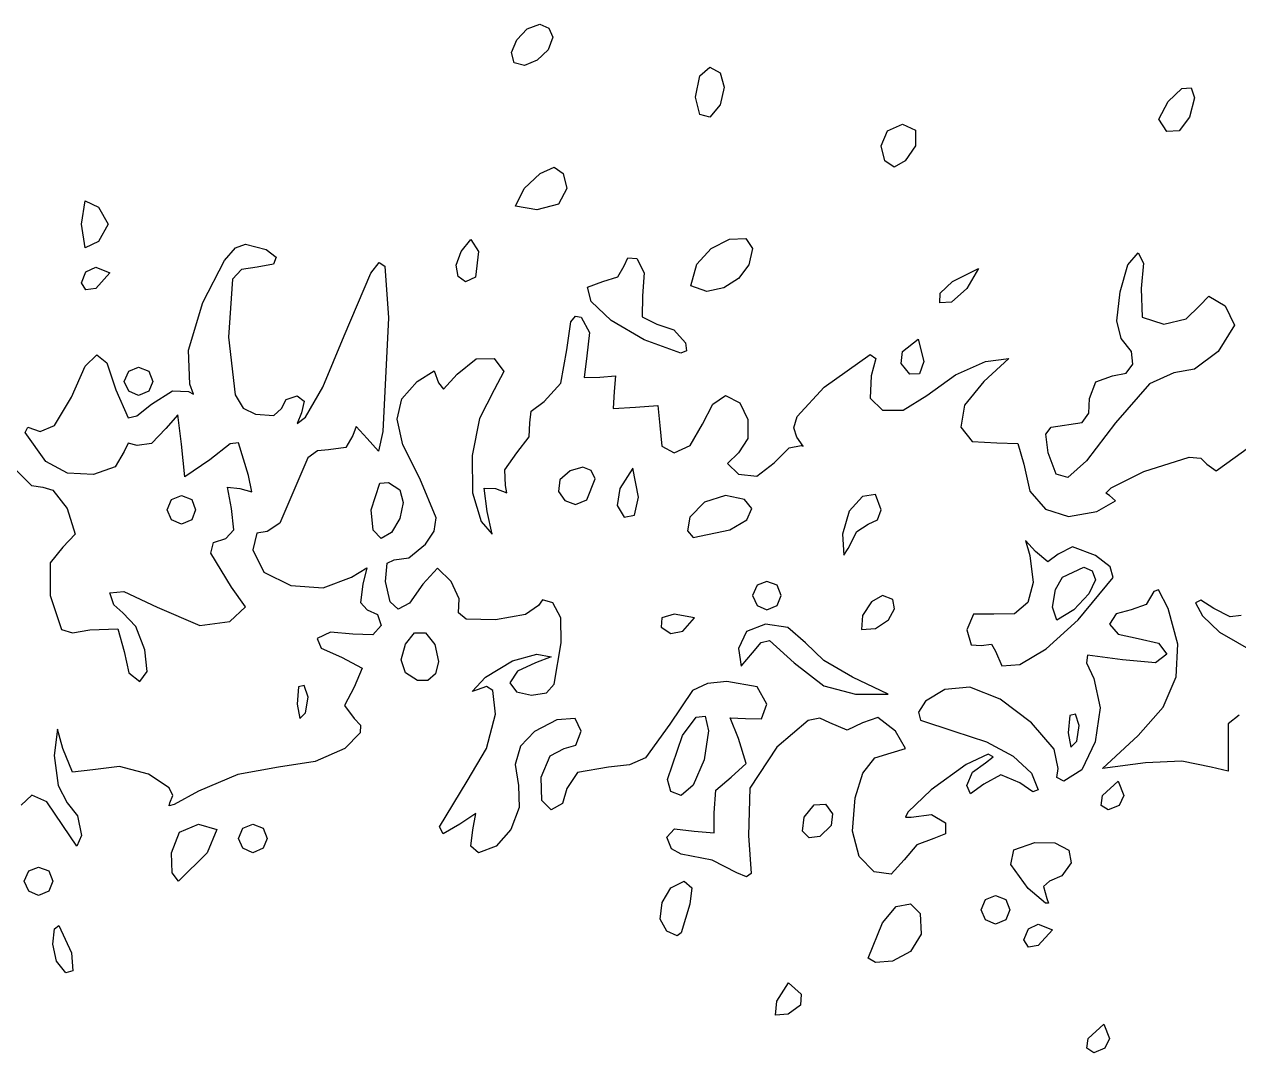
# Model space of a CAD drawing. Extents: x 0 to 282, y 0 to 282.
# Drawn here: x 208.49 to 238.49, y 40.57 to 65.97 of the extents above; entities that cross this region are included whole.
import ezdxf

# ---------------------------------------------------------------- set-up
doc = ezdxf.new("R2010")
doc.units = 0

msp = doc.modelspace()

# ---------------------------------------------------------------- linework, layer by layer
at = {"layer": 'Layer 1'}
for p, q in [((220.657954, 65.585512), (220.914269, 65.855056)), ((220.914269, 65.855056), (221.226808, 65.969158)), ((221.226808, 65.969158), (221.451704, 65.876554)), ((221.451704, 65.876554), (221.544308, 65.651658)), ((220.527316, 65.269665), (220.657954, 65.585512)), ((221.544309, 65.651657), (221.430207, 65.339118)), ((221.544308, 65.651658), (221.544309, 65.651657)), ((220.591808, 65.016657), (220.527316, 65.269665)), ((221.430207, 65.339118), (221.160663, 65.082802)), ((220.844816, 64.952164), (220.591808, 65.016657)), ((221.160663, 65.082802), (220.844816, 64.952164)), ((225.182296, 64.699157), (225.424831, 64.910824)), ((225.424831, 64.910824), (225.680595, 64.769713)), ((225.072053, 64.16999), (225.182296, 64.699157)), ((225.680595, 64.769713), (225.777609, 64.416935)), ((225.777609, 64.416935), (225.680595, 63.980372)), ((225.777609, 64.416935), (225.777609, 64.416935)), ((236.749002, 64.064157), (237.084692, 64.380555)), ((237.084692, 64.380555), (237.317856, 64.399296)), ((237.317856, 64.399296), (237.398885, 64.153454)), ((225.182296, 63.737837), (225.072053, 64.16999)), ((225.680595, 63.980372), (225.424831, 63.676101)), ((236.519696, 63.627594), (236.749002, 64.064157)), ((237.398885, 64.153454), (237.278169, 63.676101)), ((225.424831, 63.676101), (225.182296, 63.737837)), ((236.713724, 63.323323), (236.519696, 63.627594)), ((237.278169, 63.676101), (237.022405, 63.340962)), ((237.278169, 63.676101), (237.278169, 63.676101)), ((229.658202, 62.970545), (229.816952, 63.340962)), ((229.816952, 63.340962), (230.187369, 63.499712)), ((230.187369, 63.499712), (230.504869, 63.354191)), ((230.504869, 63.354191), (230.504869, 62.970545)), ((237.022405, 63.340962), (236.713724, 63.323323)), ((229.750806, 62.600128), (229.658202, 62.970545)), ((230.504869, 62.970545), (230.253515, 62.600128)), ((230.504869, 62.970545), (230.504869, 62.970545)), ((221.23561, 62.282628), (221.579569, 62.441378)), ((221.579569, 62.441378), (221.804465, 62.282628)), ((229.975702, 62.441378), (229.750806, 62.600128)), ((230.253515, 62.600128), (229.975702, 62.441378)), ((220.838735, 61.912211), (221.23561, 62.282628)), ((221.804465, 62.282628), (221.897069, 61.912211)), ((220.627068, 61.475648), (220.838735, 61.912211)), ((221.897069, 61.912211), (221.685402, 61.528565)), ((221.897069, 61.912211), (221.897069, 61.912211)), ((209.902635, 61.030265), (209.995239, 61.612349)), ((209.995239, 61.612349), (210.325969, 61.453599)), ((221.685402, 61.528565), (221.156235, 61.383044)), ((210.325969, 61.453599), (210.564094, 61.030266)), ((221.156235, 61.383044), (220.627068, 61.475648)), ((209.995239, 60.448181), (209.902635, 61.030265)), ((210.564094, 61.030266), (210.325969, 60.606932)), ((210.325969, 60.606931), (209.995239, 60.448181)), ((210.325969, 60.606932), (210.325969, 60.606931)), ((219.286451, 60.359985), (219.524576, 60.651027)), ((219.524576, 60.651027), (219.709785, 60.359985)), ((225.456203, 60.430545), (225.914261, 60.659851)), ((225.914261, 60.659851), (226.312789, 60.67749)), ((226.312789, 60.67749), (226.483114, 60.430545)), ((213.437114, 60.135027), (213.712445, 60.445636)), ((213.712445, 60.445636), (213.959664, 60.536308)), ((213.959664, 60.536308), (214.470089, 60.403466)), ((214.470089, 60.403466), (214.709316, 60.214399)), ((219.158018, 60.017681), (219.286451, 60.359985)), ((219.709785, 60.359985), (219.639229, 59.724985)), ((225.107284, 60.042489), (225.456203, 60.430545)), ((226.483119, 60.430541), (226.386105, 60.027052)), ((226.483114, 60.430545), (226.483119, 60.430541)), ((235.753511, 60.028706), (236.008173, 60.324709)), ((236.008173, 60.324709), (236.136055, 60.068945)), ((212.901334, 59.098743), (213.437114, 60.135027)), ((214.644272, 60.045175), (214.241886, 59.971863)), ((214.709316, 60.214399), (214.644272, 60.045175)), ((217.048674, 59.819176), (217.259514, 60.082451)), ((217.259514, 60.082451), (217.399247, 59.993912)), ((219.211486, 59.738215), (219.158018, 60.017681)), ((223.14936, 59.733803), (223.30811, 60.007206)), ((223.30811, 60.007206), (223.400714, 60.201234)), ((223.400714, 60.201234), (223.62561, 60.183595)), ((223.62561, 60.183595), (223.801999, 59.830817)), ((224.952944, 59.508913), (225.107284, 60.042489)), ((226.386105, 60.027052), (226.130341, 59.68971)), ((235.55838, 59.358979), (235.753511, 60.028706)), ((236.136055, 60.068945), (236.078728, 59.442764)), ((209.902573, 59.583871), (210.012816, 59.857275)), ((210.012816, 59.857275), (210.255351, 59.971927)), ((210.255351, 59.971927), (210.608129, 59.830816)), ((210.608129, 59.830816), (210.255351, 59.44276)), ((210.608129, 59.830816), (210.608129, 59.830816)), ((213.858791, 59.915088), (213.637754, 59.676412)), ((214.241886, 59.971863), (213.858791, 59.915088)), ((216.393831, 58.278527), (217.048674, 59.819176)), ((217.399247, 59.993912), (217.485238, 58.720053)), ((219.390631, 59.610884), (219.211486, 59.738215)), ((219.639229, 59.724985), (219.390631, 59.610884)), ((219.639229, 59.724985), (219.639229, 59.724985)), ((222.778943, 59.61915), (223.14936, 59.733803)), ((223.801999, 59.830817), (223.766721, 59.266372)), ((231.422051, 59.619149), (232.061461, 59.941059)), ((232.061461, 59.941059), (231.774829, 59.44276)), ((210.012816, 59.407483), (209.902573, 59.583871)), ((210.255351, 59.44276), (210.012816, 59.407483)), ((213.637754, 59.676412), (213.53633, 58.243253)), ((222.403018, 59.477488), (222.778943, 59.61915)), ((222.496725, 59.120851), (222.403018, 59.477488)), ((225.354229, 59.372211), (224.952944, 59.508913)), ((225.768743, 59.4582), (225.354229, 59.372211)), ((226.130341, 59.68971), (225.768743, 59.4582)), ((231.11778, 59.328107), (231.422051, 59.619149)), ((231.774829, 59.44276), (231.400002, 59.107622)), ((231.774829, 59.44276), (231.774829, 59.44276)), ((236.078728, 59.442764), (236.078729, 59.44276)), ((236.078729, 59.44276), (236.109597, 58.737204)), ((222.987307, 58.651767), (222.496725, 59.120851)), ((223.766729, 59.266371), (223.75791, 58.741614)), ((223.766721, 59.266372), (223.766729, 59.266371)), ((231.104551, 59.089982), (231.11778, 59.328107)), ((231.400002, 59.107622), (231.104551, 59.089982)), ((235.482313, 58.642949), (235.55838, 59.358979)), ((237.525119, 59.019426), (237.750015, 59.257551)), ((237.750015, 59.257551), (238.160119, 59.019426)), ((212.550761, 57.916936), (212.901334, 59.098743)), ((237.18998, 58.697517), (237.525119, 59.019426)), ((238.160119, 59.019426), (238.389425, 58.534357)), ((217.485238, 58.720053), (217.346332, 55.914917)), ((221.897126, 57.925814), (221.99414, 58.62255)), ((221.99414, 58.62255), (222.105486, 58.759252)), ((222.105486, 58.759252), (222.249904, 58.737203)), ((222.249904, 58.737203), (222.452752, 58.353556)), ((223.802003, 58.17276), (222.987307, 58.651767)), ((223.75791, 58.741614), (224.119507, 58.560815)), ((224.119507, 58.560815), (224.538431, 58.424114)), ((235.584839, 58.208039), (235.482313, 58.642949)), ((236.109597, 58.737204), (236.643174, 58.560815)), ((236.643174, 58.560815), (237.18998, 58.697517)), ((238.389425, 58.534357), (237.98373, 57.890536)), ((213.53633, 58.243253), (213.69949, 56.814503)), ((215.864664, 57.00853), (216.393831, 58.278527)), ((222.452752, 58.353556), (222.391015, 57.784702)), ((224.538431, 58.424114), (224.825063, 58.102204)), ((235.8395, 57.89109), (235.584839, 58.208039)), ((212.583834, 57.079088), (212.550761, 57.916936)), ((221.747196, 57.105605), (221.897126, 57.925814)), ((224.71041, 57.84644), (223.802003, 58.17276)), ((224.853726, 57.904869), (224.71041, 57.84644)), ((224.825063, 58.102204), (224.853726, 57.904869)), ((230.187342, 57.890538), (230.570988, 58.190399)), ((230.570988, 58.190399), (230.716509, 57.643593)), ((209.995327, 57.523369), (210.281959, 57.802283)), ((210.281959, 57.802283), (210.528903, 57.604947)), ((210.528903, 57.604947), (210.749388, 56.937977)), ((219.180735, 57.326094), (219.652576, 57.70533)), ((219.652576, 57.70533), (220.097958, 57.71415)), ((220.097958, 57.71415), (220.336083, 57.39224)), ((222.391009, 57.784705), (222.324863, 57.242308)), ((222.391015, 57.784702), (222.391009, 57.784705)), ((228.24712, 57.008592), (229.384831, 57.811161)), ((229.384831, 57.811161), (229.527045, 57.713044)), ((229.527045, 57.713044), (229.41129, 57.290814)), ((230.156474, 57.595086), (230.187342, 57.890538)), ((230.716509, 57.643593), (230.606266, 57.339322)), ((230.716509, 57.643593), (230.716509, 57.643593)), ((231.497087, 57.312863), (232.23351, 57.643592)), ((232.811184, 57.714148), (232.198232, 57.149703)), ((232.23351, 57.643592), (232.811184, 57.714148)), ((235.87588, 57.577449), (235.8395, 57.89109)), ((237.98373, 57.890536), (237.397237, 57.453973)), ((209.655778, 56.761588), (209.995327, 57.523369)), ((210.960873, 57.149704), (211.071116, 57.405468)), ((211.071116, 57.405468), (211.313651, 57.502482)), ((211.313651, 57.502482), (211.569415, 57.405468)), ((211.569415, 57.405468), (211.666429, 57.149704)), ((218.192957, 57.149705), (218.616291, 57.409879)), ((218.616291, 57.409879), (218.722124, 57.114427)), ((218.845597, 56.955677), (219.180735, 57.326094)), ((220.336083, 57.39224), (220.097958, 56.938038)), ((230.363731, 57.326093), (230.156474, 57.595086)), ((230.606266, 57.339322), (230.363731, 57.326093)), ((230.78712, 56.796925), (231.497087, 57.312863)), ((235.373172, 57.290816), (235.713823, 57.349796)), ((235.713823, 57.349796), (235.87588, 57.577449)), ((236.89012, 57.361369), (236.285987, 57.087967)), ((237.397237, 57.453973), (236.89012, 57.361369)), ((211.071116, 56.907169), (210.960873, 57.149704)), ((211.666429, 57.149704), (211.569415, 56.907169)), ((211.666429, 57.149704), (211.666429, 57.149704)), ((212.672028, 56.832144), (212.583834, 57.079088)), ((215.44133, 56.267697), (215.864664, 57.00853)), ((217.817028, 56.715349), (218.192957, 57.149705)), ((218.722124, 57.114427), (218.845597, 56.955677)), ((221.332681, 56.655814), (221.747196, 57.105605)), ((222.324863, 57.242308), (222.708509, 57.255538)), ((222.708509, 57.255538), (223.096565, 57.290815)), ((223.096565, 57.290815), (223.061287, 56.90276)), ((227.581252, 56.2854), (228.24712, 57.008592)), ((229.41129, 57.290814), (229.383178, 56.737394)), ((232.198232, 57.149703), (231.717021, 56.565415)), ((234.808727, 56.726371), (234.958657, 57.140886)), ((234.958657, 57.140886), (235.373172, 57.290816)), ((236.285987, 57.087967), (235.44373, 56.126649)), ((209.241264, 56.060443), (209.655778, 56.761588)), ((210.749388, 56.937977), (211.058069, 56.245651)), ((211.313651, 56.796926), (211.071116, 56.907169)), ((211.569415, 56.907169), (211.313651, 56.796926)), ((211.631333, 56.585199), (212.156091, 56.915929)), ((212.156091, 56.915929), (212.548556, 56.902699)), ((212.548556, 56.902699), (212.672028, 56.832144)), ((213.69949, 56.814503), (213.898479, 56.487081)), ((214.841608, 56.479364), (214.956261, 56.70426)), ((214.956261, 56.70426), (215.229664, 56.796864)), ((215.229664, 56.796864), (215.401643, 56.664573)), ((217.699068, 56.214845), (217.817028, 56.715349)), ((220.097958, 56.938038), (219.73581, 56.232482)), ((223.061287, 56.90276), (223.034829, 56.483836)), ((225.504271, 56.589669), (225.812952, 56.796926)), ((225.812952, 56.796926), (226.17014, 56.621089)), ((229.383178, 56.737394), (229.689102, 56.435329)), ((230.200078, 56.437534), (230.78712, 56.796925)), ((234.788884, 56.368081), (234.808727, 56.726371)), ((211.275248, 56.298016), (211.631333, 56.585199)), ((213.898479, 56.487081), (214.206608, 56.338253)), ((214.6564, 56.302976), (214.841608, 56.479364)), ((215.401643, 56.664573), (215.335497, 56.37353)), ((220.979903, 56.126647), (221.010772, 56.417689)), ((221.010772, 56.417689), (221.332681, 56.655814)), ((223.034829, 56.483836), (223.590454, 56.514704)), ((223.590454, 56.514704), (224.14167, 56.549981)), ((224.14167, 56.549981), (224.190177, 56.056093)), ((225.248507, 56.09137), (225.504271, 56.589669)), ((226.17014, 56.621089), (226.368577, 56.210434)), ((229.689102, 56.435329), (230.200078, 56.437534)), ((231.717021, 56.565415), (231.629378, 56.020813)), ((211.058069, 56.245651), (211.275248, 56.298016)), ((212.283975, 56.320616), (211.984113, 55.985477)), ((212.372169, 55.597421), (212.283975, 56.320616)), ((214.206608, 56.338253), (214.6564, 56.302976)), ((215.335497, 56.37353), (215.229664, 56.108947)), ((215.229664, 56.108947), (215.44133, 56.267697)), ((217.845691, 55.582048), (217.699068, 56.214845)), ((219.73581, 56.232482), (219.555562, 55.315259)), ((220.966674, 55.782688), (220.979903, 56.126647)), ((226.368577, 56.210434), (226.368577, 55.740248)), ((227.498018, 56.006485), (227.581252, 56.2854)), ((233.856226, 56.020815), (234.623519, 56.135468)), ((234.623519, 56.135468), (234.788884, 56.368081)), ((235.44373, 56.126649), (234.728251, 55.187378)), ((208.513659, 55.888462), (208.579254, 56.017446)), ((209.020777, 55.174087), (208.513659, 55.888462)), ((208.579254, 56.017446), (208.879666, 55.914921)), ((208.879666, 55.914921), (209.241264, 56.060443)), ((211.984113, 55.985477), (211.631335, 55.615061)), ((216.605498, 55.809084), (216.437928, 55.513632)), ((216.689283, 56.03839), (216.605498, 55.809084)), ((216.958276, 55.738528), (216.689283, 56.03839)), ((217.346332, 55.914917), (217.244908, 55.429848)), ((224.190177, 56.056093), (224.24144, 55.545667)), ((224.939278, 55.56992), (225.248507, 56.09137)), ((227.576842, 55.773872), (227.498018, 56.006485)), ((231.629378, 56.020813), (231.905537, 55.661419)), ((233.728344, 55.848836), (233.856226, 56.020815)), ((233.78567, 55.385815), (233.728344, 55.848836)), ((211.053661, 55.62388), (210.961057, 55.421032)), ((211.278557, 55.562143), (211.053661, 55.62388)), ((211.631335, 55.615061), (211.278557, 55.562143)), ((212.460364, 54.794851), (212.372169, 55.597421)), ((213.576024, 55.606241), (213.077725, 55.209365)), ((213.783281, 55.632699), (213.576024, 55.606241)), ((214.030226, 54.82131), (213.783281, 55.632699)), ((216.437928, 55.513632), (216.005775, 55.456306)), ((217.244908, 55.429848), (216.958276, 55.738528)), ((218.263513, 54.750815), (217.845691, 55.582048)), ((220.662403, 55.385813), (220.966674, 55.782688)), ((224.24144, 55.545667), (224.547364, 55.385814)), ((224.547364, 55.385814), (224.939278, 55.56992)), ((226.368577, 55.740248), (226.130452, 55.385816)), ((227.012397, 55.138871), (227.387224, 55.509288)), ((227.387224, 55.509288), (227.682675, 55.562205)), ((227.735592, 55.548976), (227.576842, 55.773872)), ((227.682675, 55.562205), (227.735592, 55.548976)), ((231.905537, 55.661419), (232.515732, 55.632753)), ((232.515732, 55.632753), (233.03608, 55.619524)), ((233.03608, 55.619524), (233.18601, 55.103586)), ((238.407123, 55.279973), (238.93629, 55.668029)), ((210.961057, 55.421032), (210.737264, 55.035182)), ((213.077725, 55.209365), (212.460364, 54.794851)), ((215.498657, 55.257869), (215.12383, 54.397976)), ((215.734026, 55.434809), (215.498657, 55.257869)), ((216.005775, 55.456306), (215.734026, 55.434809)), ((219.555562, 55.315259), (219.567138, 54.398036)), ((220.362543, 54.966889), (220.662403, 55.385813)), ((226.130452, 55.385816), (225.865869, 55.121233)), ((233.985212, 54.856649), (233.78567, 55.385815)), ((236.149347, 54.927195), (237.269418, 55.279973)), ((237.269418, 55.279973), (237.558254, 55.254617)), ((237.558254, 55.254617), (237.701567, 55.103584)), ((237.935283, 54.940425), (238.407123, 55.279973)), ((208.279939, 54.962427), (208.667995, 54.578781)), ((209.562073, 54.885251), (209.020777, 55.174087)), ((210.737264, 55.035182), (210.202586, 54.847768)), ((220.380181, 54.574424), (220.362543, 54.966889)), ((221.976764, 54.940796), (221.721, 54.7159)), ((222.285445, 55.0334), (221.976764, 54.940796)), ((222.495458, 54.951269), (222.285445, 55.0334)), ((222.589716, 54.746768), (222.495458, 54.951269)), ((223.524909, 55.006909), (223.203, 54.5042)), ((223.661611, 54.292533), (223.524909, 55.006909)), ((225.865869, 55.121233), (226.130452, 54.856649)), ((226.584653, 54.812552), (227.012397, 55.138871)), ((233.18601, 55.103586), (233.328224, 54.435512)), ((234.728251, 55.187378), (234.270742, 54.777274)), ((235.342368, 54.5215), (236.149347, 54.927195)), ((237.701567, 55.103584), (237.935283, 54.940425)), ((210.202586, 54.847768), (209.562073, 54.885251)), ((214.109601, 54.424435), (214.030226, 54.82131)), ((217.063843, 53.974697), (217.2711, 54.631746)), ((217.2711, 54.631746), (217.485523, 54.654346)), ((217.485523, 54.654346), (217.769399, 54.468586)), ((218.664798, 53.780674), (218.263513, 54.750815)), ((221.721, 54.7159), (221.686825, 54.43037)), ((221.721, 54.7159), (221.721, 54.7159)), ((222.391278, 54.222011), (222.589716, 54.746768)), ((226.130452, 54.856649), (226.584653, 54.812552)), ((234.270742, 54.777274), (233.985212, 54.856649)), ((208.667995, 54.578781), (208.950217, 54.539093)), ((208.950217, 54.539093), (209.197162, 54.459718)), ((209.197162, 54.459718), (209.54994, 54.009926)), ((212.129356, 54.230466), (212.371891, 54.32748)), ((212.371891, 54.32748), (212.627655, 54.230466)), ((213.606892, 54.009921), (213.514288, 54.534679)), ((213.514288, 54.534679), (213.818559, 54.50381)), ((213.818559, 54.50381), (214.109601, 54.424435)), ((215.12383, 54.397976), (214.80633, 53.643915)), ((217.769399, 54.468591), (217.85153, 54.162115)), ((217.769399, 54.468586), (217.769399, 54.468591)), ((219.567138, 54.398036), (219.780458, 53.692478)), ((219.921569, 53.939423), (219.855424, 54.512687)), ((219.855424, 54.512687), (220.133236, 54.503868)), ((220.133236, 54.503868), (220.415459, 54.393625)), ((220.415459, 54.393625), (220.380181, 54.574424)), ((221.686825, 54.43037), (221.844472, 54.204372)), ((223.203, 54.5042), (223.136854, 54.085276)), ((223.203, 54.5042), (223.203, 54.5042)), ((225.812945, 54.327767), (225.292597, 54.169017)), ((226.280927, 54.235163), (225.812945, 54.327767)), ((229.195479, 54.310162), (228.86971, 53.945257)), ((229.514633, 54.357567), (229.195479, 54.310162)), ((229.6585, 53.975023), (229.514633, 54.357567)), ((233.328224, 54.435512), (233.715177, 53.992335)), ((235.21173, 54.391413), (235.342368, 54.5215)), ((235.30268, 54.327472), (235.21173, 54.391413)), ((235.448201, 54.19959), (235.30268, 54.327472)), ((209.54994, 54.009926), (209.748378, 53.374926)), ((212.019113, 53.974702), (212.129356, 54.230466)), ((212.627655, 54.230466), (212.724669, 53.974702)), ((213.668628, 53.480754), (213.606892, 54.009921)), ((217.85153, 54.162115), (217.76499, 53.763033)), ((221.844472, 54.204372), (222.107953, 54.110665)), ((222.107953, 54.110665), (222.391278, 54.222011)), ((223.136854, 54.085276), (223.308833, 53.798644)), ((223.564597, 53.847151), (223.661611, 54.292533)), ((225.292597, 54.169017), (224.931, 53.7986)), ((226.461174, 54.010267), (226.280927, 54.235163)), ((226.343765, 53.732454), (226.461174, 54.010267)), ((234.98518, 53.939416), (235.448201, 54.19959)), ((212.129356, 53.732167), (212.019113, 53.974702)), ((212.371891, 53.621924), (212.129356, 53.732167)), ((212.627655, 53.732167), (212.371891, 53.621924)), ((212.724669, 53.974702), (212.627655, 53.732167)), ((212.724669, 53.974702), (212.724669, 53.974702)), ((217.107941, 53.476398), (217.063843, 53.974697)), ((217.76499, 53.763033), (217.566001, 53.416868)), ((218.61574, 53.451047), (218.664798, 53.780674)), ((220.049452, 53.379387), (219.921569, 53.939423)), ((223.308833, 53.798644), (223.564597, 53.847151)), ((224.931, 53.7986), (224.87202, 53.461256)), ((224.931, 53.7986), (224.931, 53.7986)), ((225.918778, 53.4811), (226.343765, 53.732454)), ((228.86971, 53.945257), (228.705999, 53.3753)), ((229.341, 53.622245), (229.565896, 53.732488)), ((229.565896, 53.732488), (229.6585, 53.975023)), ((233.715177, 53.992335), (234.28734, 53.813742)), ((234.28734, 53.813742), (234.98518, 53.939416)), ((213.465781, 53.269087), (213.668628, 53.480754)), ((214.233066, 53.401378), (214.136052, 52.986864)), ((214.48883, 53.445475), (214.233066, 53.401378)), ((214.80633, 53.643915), (214.48883, 53.445475)), ((217.310788, 53.269141), (217.107941, 53.476398)), ((217.566001, 53.416868), (217.310788, 53.269141)), ((218.404624, 53.128035), (218.61574, 53.451047)), ((219.780458, 53.692478), (220.049452, 53.379387)), ((224.87202, 53.461256), (225.014785, 53.295891)), ((225.014785, 53.295891), (225.918778, 53.4811)), ((228.847111, 53.022522), (229.054368, 53.441446)), ((229.054368, 53.441446), (229.341, 53.622245)), ((209.748378, 53.374926), (209.444107, 53.057425)), ((213.099774, 52.907487), (213.165369, 53.17097)), ((213.165369, 53.17097), (213.465781, 53.269087)), ((217.99011, 52.788486), (218.404624, 53.128035)), ((228.705999, 53.3753), (228.706, 53.3753)), ((228.706, 53.3753), (228.736868, 52.854952)), ((233.468109, 52.951932), (233.225574, 53.216516)), ((233.225574, 53.216516), (233.326998, 52.846099)), ((209.444107, 53.057425), (209.126607, 52.669369)), ((213.606892, 52.069637), (213.099774, 52.907487)), ((214.136052, 52.986864), (214.41221, 52.44061)), ((228.736868, 52.854952), (228.847111, 53.022522)), ((233.326998, 52.846099), (233.327, 52.8461)), ((233.327, 52.8461), (233.417399, 52.178578)), ((233.77679, 52.691759), (233.468109, 52.951932)), ((234.032554, 52.881377), (233.77679, 52.691759)), ((234.385332, 53.062175), (234.032554, 52.881377)), ((234.949777, 52.846099), (234.385332, 53.062175)), ((235.315231, 52.573249), (234.949777, 52.846099)), ((209.126607, 52.669369), (209.126607, 51.857975)), ((216.570222, 52.316586), (216.949458, 52.545892)), ((216.949458, 52.545892), (216.852444, 52.140197)), ((217.416845, 52.210812), (217.456533, 52.660604)), ((217.456533, 52.660604), (217.628512, 52.739979)), ((217.628512, 52.739979), (217.99011, 52.788486)), ((218.700075, 52.532722), (218.334068, 52.140256)), ((219.039624, 52.210812), (218.700075, 52.532722)), ((234.138391, 52.316933), (234.663148, 52.559467)), ((234.663148, 52.559467), (234.867649, 52.470722)), ((235.386337, 52.303704), (235.315231, 52.573249)), ((214.41221, 52.44061), (215.075322, 52.109329)), ((215.877341, 52.049247), (216.570222, 52.316586)), ((217.525435, 51.708655), (217.416845, 52.210812)), ((219.233652, 51.783068), (219.039624, 52.210812)), ((226.835778, 52.211178), (226.593243, 52.114164)), ((227.091542, 52.114164), (226.835778, 52.211178)), ((233.962001, 52.012661), (234.138391, 52.316933)), ((234.526443, 51.258599), (235.386337, 52.303704)), ((234.94978, 52.246377), (234.79103, 51.902419)), ((234.867649, 52.470722), (234.94978, 52.246377)), ((234.94978, 52.246377), (234.94978, 52.246377)), ((210.608274, 51.928526), (210.952233, 51.963804)), ((210.700879, 51.628665), (210.608274, 51.928526)), ((210.952233, 51.963804), (211.772444, 51.575748)), ((213.95967, 51.580158), (213.606892, 52.069637)), ((215.075322, 52.109329), (215.877341, 52.049247)), ((216.852444, 52.140197), (216.799527, 51.690405)), ((218.334068, 52.140256), (218.007197, 51.670069)), ((226.593243, 52.114164), (226.483, 51.8584)), ((227.188556, 51.8584), (227.091542, 52.114164)), ((233.417399, 52.178578), (233.282903, 51.686342)), ((233.891446, 51.576099), (233.962001, 52.012661)), ((234.79103, 51.902419), (234.420613, 51.505543)), ((236.396292, 51.963862), (236.206674, 51.641952)), ((236.506535, 52.003549), (236.396292, 51.963862)), ((236.74907, 51.540528), (236.506535, 52.003549)), ((209.126607, 51.857975), (209.40883, 51.024536)), ((210.925774, 51.434637), (210.700879, 51.628665)), ((216.799527, 51.690405), (216.958277, 51.505197)), ((217.729936, 51.527305), (217.525435, 51.708655)), ((218.007197, 51.670069), (217.729936, 51.527305)), ((219.216013, 51.4347), (219.233652, 51.783068)), ((221.191566, 51.611089), (220.874066, 51.395012)), ((221.28858, 51.7522), (221.191566, 51.611089)), ((221.544344, 51.681644), (221.28858, 51.7522)), ((221.742782, 51.306818), (221.544344, 51.681644)), ((226.483, 51.8584), (226.593243, 51.615865)), ((226.483, 51.8584), (226.483, 51.8584)), ((226.593243, 51.615865), (226.835778, 51.505622)), ((226.835778, 51.505622), (227.091542, 51.615865)), ((227.091542, 51.615865), (227.188556, 51.8584)), ((229.420486, 51.704048), (229.2, 51.3645)), ((229.693889, 51.858389), (229.420486, 51.704048)), ((229.949102, 51.761375), (229.693889, 51.858389)), ((229.98934, 51.53207), (229.949102, 51.761375)), ((233.282903, 51.686342), (232.949969, 51.412388)), ((236.206674, 51.641952), (235.831847, 51.505251)), ((237.420003, 51.682003), (237.42, 51.682)), ((237.42, 51.682), (237.59694, 51.36009)), ((237.556704, 51.743739), (237.420003, 51.682003)), ((237.878614, 51.540892), (237.556704, 51.743739)), ((211.244929, 51.095644), (210.925774, 51.434637)), ((211.772444, 51.575748), (212.830777, 51.121547)), ((213.571614, 51.22297), (213.95967, 51.580158)), ((216.958277, 51.505197), (217.214041, 51.390544)), ((217.214041, 51.390544), (217.311055, 51.117141)), ((219.41004, 51.280359), (219.216013, 51.4347)), ((220.874066, 51.395012), (220.133236, 51.258311)), ((221.756011, 50.693866), (221.742782, 51.306818)), ((224.239229, 51.307197), (224.226, 51.082301)), ((224.5435, 51.399801), (224.239229, 51.307197)), ((225.046209, 51.307197), (224.5435, 51.399801)), ((224.755167, 50.976467), (225.046209, 51.307197)), ((229.2, 51.3645), (229.173542, 51.020542)), ((229.2, 51.3645), (229.2, 51.3645)), ((229.837756, 51.263077), (229.98934, 51.53207)), ((231.937937, 51.40412), (231.774777, 51.011654)), ((232.445055, 51.39971), (231.937937, 51.40412)), ((232.949969, 51.412388), (232.445055, 51.39971)), ((233.997279, 51.249779), (233.891446, 51.576099)), ((234.420613, 51.505543), (233.997279, 51.249779)), ((235.46143, 51.408237), (235.30268, 51.152473)), ((235.831847, 51.505251), (235.46143, 51.408237)), ((236.985541, 50.658034), (236.74907, 51.540528)), ((237.59694, 51.36009), (238.015312, 50.958804)), ((238.279899, 51.333635), (237.878614, 51.540892)), ((238.548892, 51.364503), (238.279899, 51.333635)), ((209.40883, 51.024536), (209.682232, 50.9402)), ((209.682232, 50.9402), (210.114385, 51.011308)), ((210.114385, 51.011308), (210.802302, 51.037767)), ((210.802302, 51.037767), (210.961052, 50.482141)), ((211.468171, 50.52183), (211.244929, 51.095644)), ((212.830777, 51.121547), (213.571614, 51.22297)), ((217.311055, 51.117141), (217.103798, 50.892245)), ((220.133236, 51.258311), (219.41004, 51.280359)), ((224.226, 51.082301), (224.226, 51.0823)), ((224.226, 51.0823), (224.464125, 50.92355)), ((226.801282, 51.152822), (226.330543, 50.972024)), ((227.351396, 51.069038), (226.801282, 51.152822)), ((227.789062, 50.694211), (227.351396, 51.069038)), ((229.173542, 51.020542), (229.5175, 51.047)), ((229.5175, 51.047), (229.837756, 51.263077)), ((231.774777, 51.011654), (231.88502, 50.645647)), ((233.730489, 50.542018), (234.526443, 51.258599)), ((235.30268, 51.152473), (235.509937, 50.909938)), ((216.058693, 50.958391), (215.723554, 50.799641)), ((215.723554, 50.799641), (215.824978, 50.557106)), ((216.605499, 50.905474), (216.058693, 50.958391)), ((217.103798, 50.892245), (216.605499, 50.905474)), ((217.90611, 50.658587), (218.133762, 50.935297)), ((218.133762, 50.935297), (218.404409, 50.94081)), ((218.404409, 50.94081), (218.629305, 50.654178)), ((224.464125, 50.92355), (224.755167, 50.976467)), ((226.330543, 50.972024), (226.131002, 50.5531)), ((226.698201, 50.696416), (226.902702, 50.747128)), ((226.902702, 50.747128), (227.506838, 50.200322)), ((235.509937, 50.909938), (236.008236, 50.799695)), ((236.008236, 50.799695), (236.506535, 50.685042)), ((238.015312, 50.958804), (238.90167, 50.44728)), ((210.961052, 50.482141), (211.075705, 49.952974)), ((211.526049, 49.981087), (211.468171, 50.52183)), ((215.824978, 50.557106), (216.323277, 50.34103)), ((217.804135, 50.276044), (217.90611, 50.658587)), ((218.629305, 50.654178), (218.721909, 50.235254)), ((220.547749, 50.24848), (221.15629, 50.41164)), ((221.15629, 50.41164), (221.509068, 50.345494)), ((221.579622, 49.670806), (221.756011, 50.693866)), ((226.131, 50.5531), (226.201556, 50.116537)), ((226.131002, 50.5531), (226.131, 50.5531)), ((226.201556, 50.116537), (226.483778, 50.447267)), ((226.483778, 50.447267), (226.698201, 50.696416)), ((228.238855, 50.257649), (227.789062, 50.694211)), ((231.88502, 50.645647), (232.127555, 50.623598)), ((232.127555, 50.623598), (232.383319, 50.658876)), ((232.383319, 50.658876), (232.480333, 50.482487)), ((232.480333, 50.482487), (232.641288, 50.127504)), ((233.080055, 50.156167), (233.730489, 50.542018)), ((236.713792, 50.411639), (236.43157, 50.195562)), ((236.506535, 50.685042), (236.713792, 50.411639)), ((236.947508, 49.851606), (236.985541, 50.658034)), ((216.323277, 50.34103), (216.839215, 50.063217)), ((217.91052, 49.953032), (217.804135, 50.276044)), ((218.721909, 50.235254), (218.6497, 49.928227)), ((218.721909, 50.235254), (218.721909, 50.235254)), ((219.88629, 49.847195), (220.547749, 50.24848)), ((221.121012, 50.199973), (220.67122, 49.992716)), ((221.509068, 50.345494), (221.121012, 50.199973)), ((227.506838, 50.200322), (228.238851, 49.627058)), ((228.953232, 49.847544), (228.238855, 50.257649)), ((232.641288, 50.127504), (233.080055, 50.156167)), ((234.751466, 50.385181), (234.732175, 50.201075)), ((234.732175, 50.201075), (234.914626, 49.811917)), ((235.620182, 50.270528), (234.751466, 50.385181)), ((236.43157, 50.195562), (235.620182, 50.270528)), ((211.075705, 49.952974), (211.349108, 49.741307)), ((211.349108, 49.741307), (211.526049, 49.981087)), ((216.839215, 50.063217), (216.640777, 49.600196)), ((218.20101, 49.763965), (217.91052, 49.953032)), ((218.6497, 49.928227), (218.461735, 49.763414)), ((219.55556, 49.490008), (219.88629, 49.847195)), ((220.67122, 49.992716), (220.486012, 49.706084)), ((229.835177, 49.42421), (228.953232, 49.847544)), ((234.914626, 49.811917), (235.066762, 49.08762)), ((236.625048, 49.10471), (236.947508, 49.851606)), ((215.265278, 49.605043), (215.23, 49.1773)), ((215.406389, 49.635911), (215.265278, 49.605043)), ((215.503403, 49.353689), (215.406389, 49.635911)), ((216.640777, 49.600196), (216.402652, 49.145994)), ((218.461735, 49.763414), (218.20101, 49.763965)), ((219.674623, 49.529695), (219.55556, 49.490008)), ((219.909992, 49.612102), (219.674623, 49.529695)), ((220.062678, 49.514261), (219.909992, 49.612102)), ((220.133234, 48.929973), (220.062678, 49.514261)), ((220.486012, 49.706084), (220.651927, 49.482291)), ((221.393862, 49.458037), (221.579622, 49.670806)), ((224.997169, 49.516467), (224.437134, 48.683032)), ((225.364828, 49.690099), (224.997169, 49.516467)), ((225.848244, 49.741362), (225.364828, 49.690099)), ((226.593487, 49.604661), (225.848244, 49.741362)), ((226.836022, 49.176917), (226.593487, 49.604661)), ((228.238851, 49.627058), (229.023788, 49.42421)), ((231.23251, 49.542921), (230.751851, 49.247469)), ((231.845461, 49.600247), (231.23251, 49.542921)), ((232.59897, 49.300939), (231.845461, 49.600247)), ((215.441667, 48.965633), (215.503403, 49.353689)), ((220.651927, 49.482291), (221.019587, 49.397403)), ((221.019587, 49.397403), (221.393862, 49.458037)), ((229.023788, 49.42421), (229.835177, 49.42421)), ((230.751851, 49.247469), (230.584282, 48.977924)), ((233.375632, 48.713896), (232.59897, 49.300939)), ((215.23, 49.1773), (215.296146, 48.820112)), ((215.23, 49.1773), (215.23, 49.1773)), ((215.296146, 48.820112), (215.441667, 48.965633)), ((216.402652, 49.145994), (216.640777, 48.824084)), ((219.912747, 48.0811), (220.133234, 48.929973)), ((226.70373, 48.81532), (226.836022, 49.176917)), ((230.584282, 48.977924), (230.628379, 48.784447)), ((234.456389, 48.930311), (234.315278, 48.899443)), ((234.553403, 48.648089), (234.456389, 48.930311)), ((235.066762, 49.08762), (234.941085, 48.250875)), ((236.008236, 48.400808), (236.625048, 49.10471)), ((238.504137, 48.907927), (238.228529, 48.687992)), ((216.640777, 48.824084), (216.793395, 48.661131)), ((216.793395, 48.661131), (216.790156, 48.472959)), ((221.650179, 48.788869), (221.094553, 48.505544)), ((222.095561, 48.819738), (221.650179, 48.788869)), ((222.249902, 48.506647), (222.095561, 48.819738)), ((224.437134, 48.683032), (223.837411, 47.849596)), ((224.754352, 48.400812), (225.085081, 48.85777)), ((225.085081, 48.85777), (225.309977, 48.881472)), ((225.309977, 48.881472), (225.389352, 48.514914)), ((226.130466, 48.33025), (225.927619, 48.841778)), ((225.927619, 48.841778), (226.306855, 48.824139)), ((226.306855, 48.824139), (226.70373, 48.81532)), ((227.854665, 48.77563), (227.082962, 48.11858)), ((228.139644, 48.827995), (227.854665, 48.77563)), ((228.388242, 48.718303), (228.139644, 48.827995)), ((228.820394, 48.533094), (228.388242, 48.718303)), ((229.199631, 48.718303), (228.820394, 48.533094)), ((229.578867, 48.850595), (229.199631, 48.718303)), ((230.01102, 48.506636), (229.578867, 48.850595)), ((230.628379, 48.784447), (231.457407, 48.506635)), ((233.934013, 48.067321), (233.375632, 48.713896)), ((234.315278, 48.899443), (234.28, 48.4717)), ((234.491667, 48.260033), (234.553403, 48.648089)), ((238.228529, 48.687992), (238.230735, 48.153864)), ((209.311815, 48.563905), (209.23244, 47.906856)), ((209.444107, 48.083245), (209.311815, 48.563905)), ((216.790156, 48.472959), (216.407062, 48.078838)), ((221.094553, 48.505544), (220.750593, 48.13623)), ((222.11761, 48.162688), (222.249902, 48.506647)), ((224.379525, 47.316018), (224.754352, 48.400812)), ((225.389352, 48.514914), (225.283519, 47.801089)), ((226.320084, 47.708479), (226.130466, 48.33025)), ((230.262374, 48.083302), (230.01102, 48.506636)), ((231.457407, 48.506635), (232.258875, 48.250871)), ((234.28, 48.4717), (234.346146, 48.114512)), ((234.28, 48.4717), (234.28, 48.4717)), ((235.126291, 47.589419), (236.008236, 48.400808)), ((209.682233, 47.501161), (209.444107, 48.083245)), ((216.407062, 48.078838), (215.673395, 47.757478)), ((219.427678, 47.271915), (219.912747, 48.0811)), ((220.750593, 48.13623), (220.618301, 47.68754)), ((221.478199, 47.902515), (221.826568, 48.083313)), ((221.826568, 48.083313), (222.11761, 48.162688)), ((227.082962, 48.11858), (226.412684, 47.104342)), ((229.905187, 47.977469), (230.262374, 48.083302)), ((232.258875, 48.250871), (232.921436, 47.889273)), ((234.032681, 47.589417), (233.934013, 48.067321)), ((234.346146, 48.114512), (234.491667, 48.260033)), ((234.941085, 48.250875), (234.61697, 47.559651)), ((238.230735, 48.153864), (238.230735, 47.518864)), ((209.23244, 47.906856), (209.325044, 47.166023)), ((215.673395, 47.757478), (214.771057, 47.624634)), ((221.262123, 47.377757), (221.478199, 47.902515)), ((223.837411, 47.849596), (223.444944, 47.675965)), ((225.283519, 47.801087), (225.014526, 47.174906)), ((225.283519, 47.801089), (225.283519, 47.801087)), ((225.954077, 47.377749), (226.320084, 47.708479)), ((229.20404, 47.470349), (229.50335, 47.847933)), ((229.50335, 47.847933), (229.905187, 47.977469)), ((232.304074, 47.94219), (231.757268, 47.686426)), ((231.911609, 47.501217), (232.233518, 47.730523)), ((232.233518, 47.730523), (232.427546, 47.876044)), ((232.427546, 47.876044), (232.304074, 47.94219)), ((232.921436, 47.889273), (233.37233, 47.474759)), ((236.184621, 47.73053), (235.126291, 47.589419)), ((237.088617, 47.770218), (236.184621, 47.73053)), ((237.807401, 47.624697), (237.088617, 47.770218)), ((210.184941, 47.554078), (209.682233, 47.501161)), ((210.839783, 47.64062), (210.184941, 47.554078)), ((211.560773, 47.452656), (210.839783, 47.64062)), ((212.070097, 47.112555), (211.560773, 47.452656)), ((213.770049, 47.443835), (212.795497, 47.024911)), ((214.771057, 47.624634), (213.770049, 47.443835)), ((220.618301, 47.68754), (220.697678, 47.166089)), ((222.1573, 47.49241), (221.897124, 47.095535)), ((222.920184, 47.624702), (222.1573, 47.49241)), ((223.444944, 47.675965), (222.920184, 47.624702)), ((229.017178, 46.861255), (229.20404, 47.470349)), ((231.757268, 47.686426), (230.892964, 47.060245)), ((231.774907, 47.166078), (231.911609, 47.501217)), ((232.612755, 47.430662), (232.198241, 47.201356)), ((233.080186, 47.236634), (232.612755, 47.430662)), ((233.37233, 47.474759), (233.538797, 47.060245)), ((233.997403, 47.364521), (234.032681, 47.589417)), ((234.61697, 47.559651), (234.173792, 47.271917)), ((238.230735, 47.518864), (237.807401, 47.624697)), ((209.325044, 47.166023), (209.54994, 46.742686)), ((212.158567, 46.923694), (212.070097, 47.112555)), ((218.74417, 46.147439), (219.427678, 47.271915)), ((220.697678, 47.166089), (220.71697, 46.624244)), ((221.279762, 46.800084), (221.262123, 47.377757)), ((224.461657, 47.021668), (224.379525, 47.316018)), ((225.014526, 47.174906), (224.719074, 46.919142)), ((225.570431, 47.05584), (225.954077, 47.377749)), ((226.412684, 47.104342), (226.377406, 45.93136)), ((231.867512, 46.958821), (231.774907, 47.166078)), ((232.198241, 47.201356), (231.867512, 46.958821)), ((233.402096, 47.016148), (233.080186, 47.236634)), ((234.173792, 47.271917), (233.997403, 47.364521)), ((235.125952, 46.919142), (235.514008, 47.27192)), ((235.514008, 47.27192), (235.655119, 46.919142)), ((208.681224, 46.927894), (208.417192, 46.684257)), ((209.044476, 46.761426), (208.681224, 46.927894)), ((212.089941, 46.742689), (212.158567, 46.923694)), ((212.795497, 47.024911), (212.191365, 46.698592)), ((221.509068, 46.566368), (221.279762, 46.800084)), ((221.897124, 47.095535), (221.782471, 46.725118)), ((224.719074, 46.919142), (224.461657, 47.021668)), ((225.530743, 46.495804), (225.570431, 47.05584)), ((228.952686, 46.037189), (229.017178, 46.861255)), ((230.892964, 47.060245), (230.31529, 46.513439)), ((233.538797, 47.060245), (233.402096, 47.016148)), ((235.090674, 46.676607), (235.125952, 46.919142)), ((235.655119, 46.919142), (235.540466, 46.676607)), ((235.655119, 46.919142), (235.655119, 46.919142)), ((209.444107, 46.178242), (209.044476, 46.761426)), ((209.54994, 46.742686), (209.805704, 46.416367)), ((212.066239, 46.667724), (212.089941, 46.742689)), ((212.191365, 46.698592), (212.066239, 46.667724)), ((220.71697, 46.624244), (220.50806, 46.085705)), ((221.782471, 46.725118), (221.509068, 46.566368)), ((227.752921, 46.389975), (228.004275, 46.694246)), ((228.004275, 46.694246), (228.282088, 46.707475)), ((228.282088, 46.707475), (228.458477, 46.46935)), ((230.31529, 46.513439), (230.262925, 46.385557)), ((235.267063, 46.566364), (235.090674, 46.676607)), ((235.540466, 46.676607), (235.267063, 46.566364)), ((209.805704, 46.416367), (209.902718, 45.931297)), ((212.327701, 46.019557), (212.795132, 46.213585)), ((212.795132, 46.213585), (213.244924, 46.085703)), ((213.893156, 46.116571), (214.135691, 46.213585)), ((214.135691, 46.213585), (214.391455, 46.116571)), ((219.251289, 46.213585), (218.837326, 45.977114)), ((219.648164, 46.473759), (219.251289, 46.213585)), ((219.568789, 46.072474), (219.648164, 46.473759)), ((225.535153, 46.001915), (225.530743, 46.495804)), ((227.718746, 46.044363), (227.752921, 46.389975)), ((228.458477, 46.46935), (228.423199, 46.178308)), ((230.262925, 46.385557), (230.399075, 46.389967)), ((230.399075, 46.389967), (230.901783, 46.451703)), ((230.901783, 46.451703), (231.245742, 46.248856)), ((231.245742, 46.248856), (231.250151, 45.975453)), ((209.792475, 45.671123), (209.444107, 46.178242)), ((209.902718, 45.931297), (209.792475, 45.671123)), ((212.124854, 45.508029), (212.327701, 46.019557)), ((213.244924, 46.085703), (213.006799, 45.508029)), ((213.782913, 45.860807), (213.893156, 46.116571)), ((214.391455, 46.116571), (214.488469, 45.860807)), ((218.837326, 45.977114), (218.74417, 46.147439)), ((219.520281, 45.671189), (219.568789, 46.072474)), ((220.50806, 46.085705), (220.147014, 45.672843)), ((224.366576, 45.896082), (224.556194, 46.098929)), ((224.556194, 46.098929), (225.036854, 46.037193)), ((225.036854, 46.037193), (225.535153, 46.001915)), ((226.377406, 45.93136), (226.447961, 44.996496)), ((227.876393, 45.874037), (227.718746, 46.044363)), ((228.139874, 45.908764), (227.876393, 45.874037)), ((228.423199, 46.178308), (228.139874, 45.908764)), ((228.423199, 46.178308), (228.423199, 46.178308)), ((229.111436, 45.415969), (228.952686, 46.037189)), ((231.250151, 45.975453), (230.96352, 45.8608)), ((213.893156, 45.618272), (213.782913, 45.860807)), ((214.135691, 45.508029), (213.893156, 45.618272)), ((214.391455, 45.618272), (214.135691, 45.508029)), ((214.488469, 45.860807), (214.391455, 45.618272)), ((214.488469, 45.860807), (214.488469, 45.860807)), ((219.7099, 45.508029), (219.520281, 45.671189)), ((220.147014, 45.672843), (219.7099, 45.508029)), ((224.476819, 45.60504), (224.366576, 45.896082)), ((224.719354, 45.472748), (224.476819, 45.60504)), ((230.540186, 45.70205), (230.222686, 45.331633)), ((230.96352, 45.8608), (230.540186, 45.70205)), ((232.938757, 45.578585), (233.451939, 45.76214)), ((233.451939, 45.76214), (233.948584, 45.750565)), ((233.948584, 45.750565), (234.293093, 45.573624)), ((212.146903, 45.00973), (212.124854, 45.508029)), ((213.006799, 45.508029), (212.301243, 44.802473)), ((213.006799, 45.508029), (213.006799, 45.508029)), ((225.486642, 45.322818), (224.719354, 45.472748)), ((226.095184, 45.014137), (225.486642, 45.322818)), ((229.481853, 45.036181), (229.111436, 45.415969)), ((230.222686, 45.331633), (229.905186, 44.980509)), ((232.863792, 45.221397), (232.938757, 45.578585)), ((234.293093, 45.573624), (234.349867, 45.261085)), ((208.491213, 44.802473), (208.601456, 45.058237)), ((208.601456, 45.058237), (208.843991, 45.155251)), ((208.843991, 45.155251), (209.099755, 45.058237)), ((209.099755, 45.058237), (209.196769, 44.802473)), ((212.301243, 44.802473), (212.146903, 45.00973)), ((226.327796, 44.909405), (226.095184, 45.014137)), ((229.905186, 44.980509), (229.481853, 45.036181)), ((233.291535, 44.626084), (232.863792, 45.221397)), ((234.349869, 45.261084), (234.124973, 44.939174)), ((234.349867, 45.261085), (234.349869, 45.261084)), ((208.601456, 44.559938), (208.491213, 44.802473)), ((209.196769, 44.802473), (209.099755, 44.559938)), ((209.196769, 44.802473), (209.196769, 44.802473)), ((224.460382, 44.644272), (224.789458, 44.80247)), ((224.789458, 44.80247), (224.979076, 44.63931)), ((226.447961, 44.996496), (226.327796, 44.909405)), ((233.820702, 44.802473), (233.666362, 44.670181)), ((234.124973, 44.939174), (233.820702, 44.802473)), ((208.843991, 44.449695), (208.601456, 44.559938)), ((209.099755, 44.559938), (208.843991, 44.449695)), ((224.247061, 44.277714), (224.460382, 44.644272)), ((224.979076, 44.63931), (224.930569, 44.238025)), ((232.237476, 44.352681), (232.480011, 44.449695)), ((232.480011, 44.449695), (232.735775, 44.352681)), ((233.719278, 44.264486), (233.291535, 44.626084)), ((233.666362, 44.670181), (233.750146, 44.379139)), ((224.199106, 43.864855), (224.247061, 44.277714)), ((224.930569, 44.238028), (224.718902, 43.532472)), ((224.930569, 44.238025), (224.930569, 44.238028)), ((229.693068, 43.779417), (230.030412, 44.181805)), ((230.030412, 44.181805), (230.380985, 44.246848)), ((230.380985, 44.246848), (230.625725, 44.007621)), ((232.127233, 44.096917), (232.237476, 44.352681)), ((232.735775, 44.352681), (232.832789, 44.096917)), ((233.79259, 44.258974), (233.719278, 44.264486)), ((233.750146, 44.379139), (233.79259, 44.258974)), ((224.366124, 43.56775), (224.199106, 43.864855)), ((230.625725, 44.007621), (230.645569, 43.497195)), ((232.237476, 43.854382), (232.127233, 44.096917)), ((232.480011, 43.744139), (232.237476, 43.854382)), ((232.735775, 43.854382), (232.480011, 43.744139)), ((232.832789, 44.096917), (232.735775, 43.854382)), ((232.832789, 44.096917), (232.832789, 44.096917)), ((209.196688, 43.25025), (209.23858, 43.628935)), ((209.23858, 43.628935), (209.346619, 43.713271)), ((209.346619, 43.713271), (209.655299, 43.038583)), ((224.621888, 43.457507), (224.366124, 43.56775)), ((224.718902, 43.532472), (224.621888, 43.457507)), ((229.34029, 42.906291), (229.693068, 43.779417)), ((233.185543, 43.356083), (233.295786, 43.629486)), ((233.295786, 43.629486), (233.538321, 43.744139)), ((233.538321, 43.744139), (233.891099, 43.603028)), ((233.891099, 43.603028), (233.538321, 43.214972)), ((233.891099, 43.603028), (233.891099, 43.603028)), ((209.289292, 42.831326), (209.196688, 43.25025)), ((230.645569, 43.497194), (230.385395, 43.069451)), ((230.645569, 43.497195), (230.645569, 43.497194)), ((233.295786, 43.179695), (233.185543, 43.356083)), ((233.538321, 43.214972), (233.295786, 43.179695)), ((209.655299, 43.038583), (209.690577, 42.593201)), ((209.655299, 43.038583), (209.655299, 43.038583)), ((229.514474, 42.797151), (229.34029, 42.906291)), ((230.385395, 43.069451), (229.940013, 42.826916)), ((209.514188, 42.544694), (209.289292, 42.831326)), ((229.940013, 42.826916), (229.514474, 42.797151)), ((209.690577, 42.593201), (209.514188, 42.544694)), ((227.082457, 41.839137), (227.369089, 42.297749)), ((227.369089, 42.297749), (227.68218, 42.015526)), ((227.682179, 42.015526), (227.66895, 41.742123)), ((227.68218, 42.015526), (227.682179, 42.015526)), ((227.051589, 41.495179), (227.082457, 41.839137)), ((227.66895, 41.742123), (227.364679, 41.521637)), ((227.364679, 41.521637), (227.051589, 41.495179)), ((234.773062, 40.921915), (235.161118, 41.274693)), ((235.161118, 41.274693), (235.302229, 40.921915)), ((234.737784, 40.67938), (234.773062, 40.921915)), ((235.302229, 40.921915), (235.187576, 40.67938)), ((235.302229, 40.921915), (235.302229, 40.921915)), ((234.914173, 40.569137), (234.737784, 40.67938)), ((235.187576, 40.67938), (234.914173, 40.569137))]:
    msp.add_line(p, q, dxfattribs=at)

doc.saveas('drawing.dxf')
